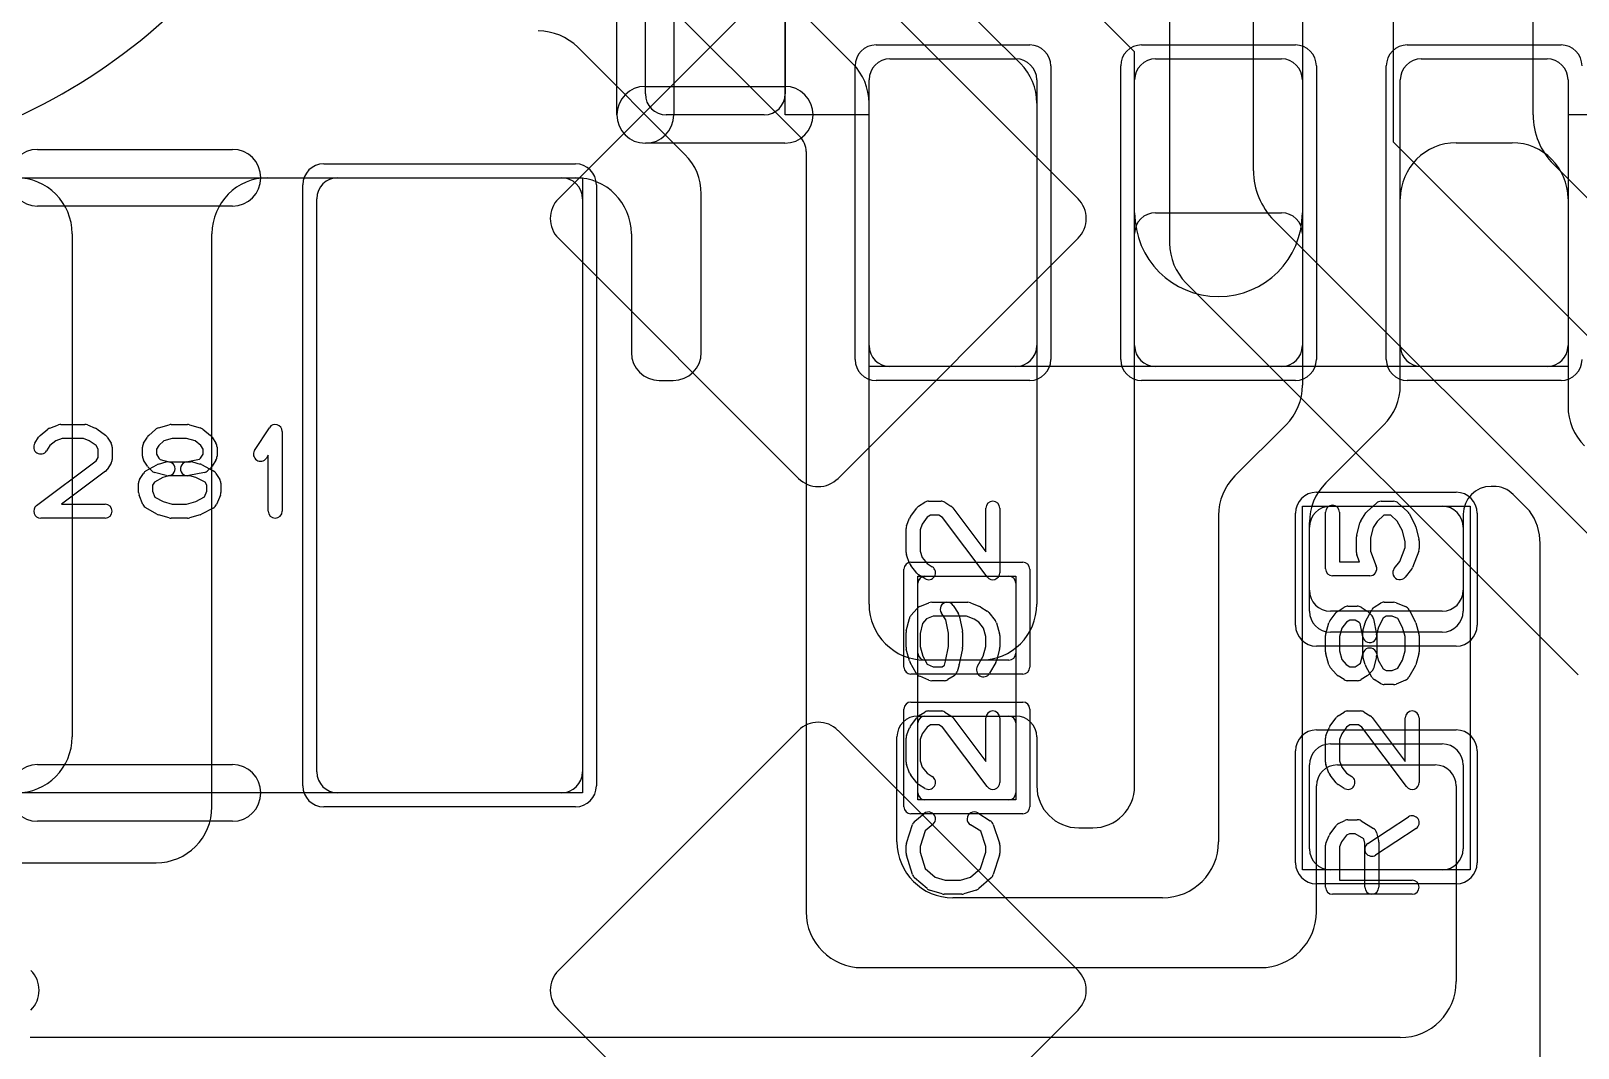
# Model space of a CAD drawing. Extents: x -1 to 20.9, y -0.5 to 20.
# Drawn here: x 10.93 to 16.46, y 8.26 to 11.9 of the extents above; entities that cross this region are included whole.
import ezdxf

# ---------------------------------------------------------------- set-up
doc = ezdxf.new("R2010")
doc.units = 0
for name, color, linetype in [('L1', 3, 'CONTINUOUS'), ('L4', 3, 'CONTINUOUS'), ('MetalMask-A', 176, 'CONTINUOUS'), ('PartsArea-A', 111, 'CONTINUOUS'), ('PartsSilk-A', 221, 'CONTINUOUS'), ('Resist-A', 2, 'CONTINUOUS'), ('Silk-A', 140, 'CONTINUOUS')]:
    doc.layers.add(name, color=color, linetype=linetype)

msp = doc.modelspace()

# ---------------------------------------------------------------- linework, layer by layer
at = {"layer": 'L1'}
for p, q in [((13.68358, 12.56642), (14.46642, 11.78358)), ((14.875, 11.82574), (14.41287, 12.28787)), ((13.86642, 11.78358), (13.38358, 12.26642)), ((13.10858, 12.09142), (13.67804, 11.52196)), ((15.475, 11.95), (15.475, 11.25)), ((13.26642, 11.45858), (12.88358, 11.84142)), ((14, 11.8), (14.45, 11.8)), ((14.875, 11.25), (14.875, 11.82574)), ((14.95, 11.8), (15.4, 11.8)), ((15.9, 11.8), (16.35, 11.8)), ((13.925, 10.775), (13.925, 11.725)), ((14.525, 11.725), (14.525, 10.775)), ((14.875, 10.775), (14.875, 11.725)), ((15.475, 11.725), (15.475, 10.775)), ((15.825, 10.775), (15.825, 11.725)), ((16.425, 11.725), (16.425, 10.775)), ((13.925, 9.85), (13.925, 11.64216)), ((14.525, 11.64216), (14.525, 9.85)), ((13.7, 11.46895), (13.7, 8.75)), ((16.025, 11.5), (16.225, 11.5)), ((11.775, 11.375), (12.875, 11.375)), ((12.025, 11.375), (12.825, 11.375)), ((11.95, 9.25), (11.95, 11.3)), ((12.9, 11.3), (12.9, 9.25)), ((13.325, 10.75), (13.325, 11.31716)), ((15.825, 10.63284), (15.825, 11.3)), ((16.425, 11.3), (16.425, 10.55784)), ((14.94997, 11.25), (15.40003, 11.25)), ((11.075, 11.175), (11.075, 9.375)), ((11.575, 9.125), (11.575, 11.175)), ((13.075, 11.175), (13.075, 10.75)), ((14.875, 9.2), (14.875, 11.17503)), ((15.475, 11.17503), (15.475, 10.63284)), ((14.45, 10.7), (14, 10.7)), ((15.4, 10.7), (14.95, 10.7)), ((16.35, 10.7), (15.9, 10.7)), ((13.175, 10.65), (13.225, 10.65)), ((15.41642, 10.49142), (15.23358, 10.30858)), ((15.55858, 10.28358), (15.76642, 10.49142)), ((16.15858, 10.2713), (16.15, 10.2713)), ((16.28739, 10.18391), (16.22929, 10.24201)), ((15.575, 10.2), (15.975, 10.2)), ((15.175, 10.16716), (15.175, 9)), ((15.5, 9.89997), (15.5, 10.14216)), ((16.05, 10.1713), (16.05, 9.89997)), ((15.5, 9.825), (15.5, 10.125)), ((16.05, 10.125), (16.05, 9.825)), ((16.325, 6.675), (16.325, 10.06716)), ((14.1, 9.675), (14.1, 9.925)), ((14.125, 9.95), (14.425, 9.95)), ((14.45, 9.925), (14.45, 9.675)), ((15.97503, 9.825), (15.57497, 9.825)), ((15.975, 9.75), (15.575, 9.75)), ((14.325, 9.65), (14.125, 9.65)), ((14.425, 9.65), (14.125, 9.65)), ((14.09997, 9.45), (14.45003, 9.45)), ((14.1, 9.175), (14.1, 9.425)), ((14.125, 9.45), (14.425, 9.45)), ((14.45, 9.425), (14.45, 9.175)), ((14.025, 9), (14.025, 9.37503)), ((14.525, 9.37503), (14.525, 9.2)), ((15.575, 9.35), (15.975, 9.35)), ((15.5, 8.975), (15.5, 9.275)), ((15.59997, 9.275), (15.95003, 9.275)), ((16.05, 9.275), (16.05, 8.975)), ((15.525, 8.75), (15.525, 9.20003)), ((16.025, 9.20003), (16.025, 8.5)), ((12.825, 9.175), (12.025, 9.175)), ((14.425, 9.15), (14.125, 9.15)), ((14.675, 9.05), (14.725, 9.05)), ((9.55, 8.925), (11.375, 8.925)), ((15.975, 8.9), (15.575, 8.9)), ((14.975, 8.8), (14.225, 8.8)), ((13.9, 8.55), (15.325, 8.55)), ((15.825, 8.3), (10.925, 8.3))]:
    msp.add_line(p, q, dxfattribs=at)
for centre, radius, start, end in [((12.74216, 11.7), 0.2, 45, 90), ((14, 11.725), 0.075, 90, 180), ((14.45, 11.725), 0.075, 0, 90), ((14.95, 11.725), 0.075, 90, 180), ((15.4, 11.725), 0.075, 0, 90), ((15.9, 11.725), 0.075, 90, 180), ((16.35, 11.725), 0.075, 0, 90), ((13.725, 11.64216), 0.2, 0, 45), ((14.325, 11.64216), 0.2, 0, 45), ((13.62503, 11.46895), 0.07497, 0, 45), ((13.125, 11.31716), 0.2, 0, 45), ((16.025, 11.3), 0.2, 90, 180), ((16.225, 11.3), 0.2, 0, 90), ((10.875, 11.175), 0.2, 0, 89.99885), ((11.775, 11.175), 0.2, 90, 180), ((12.025, 11.3), 0.075, 90, 180), ((12.825, 11.3), 0.075, 0, 90), ((12.875, 11.175), 0.2, 0, 90), ((15.175, 11.25), 0.3, 180, 0), ((14.94997, 11.17503), 0.07497, 90, 180), ((15.40003, 11.17503), 0.07497, 0, 90), ((13.175, 10.75), 0.1, 180, -90), ((13.225, 10.75), 0.1, -90, 0), ((14, 10.775), 0.075, 180, -90), ((14.45, 10.775), 0.075, -90, 0), ((14.95, 10.775), 0.075, 180, -90), ((15.4, 10.775), 0.075, -90, 0), ((15.9, 10.775), 0.075, 180, -90), ((16.35, 10.775), 0.075, -90, 0), ((15.275, 10.63284), 0.2, -45, 0), ((15.625, 10.63284), 0.2, -45, 0), ((16.625, 10.55784), 0.2, 180, -135), ((15.375, 10.16716), 0.2, 135, 180), ((15.7, 10.14216), 0.2, 135, 180), ((16.15, 10.1713), 0.1, 90, 180), ((16.15858, 10.1713), 0.1, 45, 90), ((15.575, 10.125), 0.075, 90, 180), ((15.975, 10.125), 0.075, 0, 90), ((16.125, 10.06716), 0.2, 0, 35.71418), ((14.125, 9.925), 0.025, 90, 180), ((14.425, 9.925), 0.025, 0, 90), ((14.125, 9.85), 0.2, 180, -90), ((14.325, 9.85), 0.2, -90, 0), ((15.57497, 9.89997), 0.07497, 180, -90), ((15.97503, 9.89997), 0.07497, -90, 0), ((15.575, 9.825), 0.075, 180, -90), ((15.975, 9.825), 0.075, -90, 0), ((14.125, 9.675), 0.025, 180, -90), ((14.425, 9.675), 0.025, -90, 0), ((14.09997, 9.37503), 0.07497, 90, 180), ((14.125, 9.425), 0.025, 90, 180), ((14.425, 9.425), 0.025, 0, 90), ((14.45003, 9.37503), 0.07497, 0, 90), ((10.875, 9.375), 0.2, -90, 0), ((15.575, 9.275), 0.075, 90, 180), ((15.975, 9.275), 0.075, 0, 90), ((12.025, 9.25), 0.075, 180, -90), ((12.825, 9.25), 0.075, -90, 0), ((15.59997, 9.20003), 0.07497, 90, 180), ((15.95003, 9.20003), 0.07497, 0, 90), ((14.675, 9.2), 0.15, 180, -90), ((14.725, 9.2), 0.15, -90, 0), ((14.125, 9.175), 0.025, 180, -90), ((14.425, 9.175), 0.025, -90, 0), ((11.375, 9.125), 0.2, -90, 0), ((14.225, 9), 0.2, 180, -90), ((14.975, 9), 0.2, -90, 0), ((15.575, 8.975), 0.075, 180, -90), ((15.975, 8.975), 0.075, -90, 0), ((13.9, 8.75), 0.2, 180, -90), ((15.325, 8.75), 0.2, -90, 0), ((15.825, 8.5), 0.2, -90, 0)]:
    msp.add_arc(centre, radius, start, end, dxfattribs=at)
at = {"layer": 'L4'}
for p, q in [((16.3, 11.6), (16.3, 14.24645)), ((15.8, 13.075), (15.8, 11.50355)), ((15.3, 11.4), (15.3, 12.97145)), ((15, 12.76716), (15, 11.14062)), ((13.67263, 12.1585), (12.81404, 11.29991)), ((14.67262, 11.29992), (13.81403, 12.1585)), ((15.8, 11.50355), (17.32678, 9.97678)), ((16.99822, 10.79822), (16.37322, 11.42322)), ((16.9, 9.69645), (15.37322, 11.22322)), ((12.81404, 11.15849), (13.67262, 10.29991)), ((13.81404, 10.29991), (14.67262, 11.15849)), ((15.05858, 10.9992), (16.46081, 9.59697)), ((13.67263, 9.3985), (12.81404, 8.53991)), ((14.67262, 8.53992), (13.81403, 9.3985)), ((12.81404, 8.39849), (13.67262, 7.53991)), ((13.81404, 7.53991), (14.67262, 8.39849))]:
    msp.add_line(p, q, dxfattribs=at)
for centre, radius, start, end in [((9.99997, 13.5), 2.10001, -80.76302, -48.05369), ((16.55, 11.6), 0.25, 180, -135), ((15.55, 11.4), 0.25, 180, -135), ((12.88474, 11.2292), 0.09999, 134.99595, -134.99595), ((14.60191, 11.2292), 0.10001, -45, 45.00405), ((15.2, 11.14062), 0.2, 180, -135), ((13.74333, 10.37061), 0.09999, -135.00405, -44.99595), ((13.74333, 9.3278), 0.09998, 45, 135), ((10.85691, 8.4692), 0.10001, -45, 45.00405), ((12.88474, 8.4692), 0.09999, 134.99595, -134.99595), ((14.60191, 8.4692), 0.10001, -45, 45.00405)]:
    msp.add_arc(centre, radius, start, end, dxfattribs=at)
at = {"layer": 'MetalMask-A'}
for p, q in [((14, 11.8), (14.45, 11.8)), ((14.95, 11.8), (15.4, 11.8)), ((15.9, 11.8), (16.35, 11.8)), ((13.925, 10.775), (13.925, 11.725)), ((14.525, 11.725), (14.525, 10.775)), ((14.875, 10.775), (14.875, 11.725)), ((15.475, 11.725), (15.475, 10.775)), ((15.825, 10.775), (15.825, 11.725)), ((16.425, 11.725), (16.425, 10.775)), ((12.025, 11.375), (12.825, 11.375)), ((11.95, 9.25), (11.95, 11.3)), ((12.9, 11.3), (12.9, 9.25)), ((14.45, 10.7), (14, 10.7)), ((15.4, 10.7), (14.95, 10.7)), ((16.35, 10.7), (15.9, 10.7)), ((15.575, 10.2), (15.975, 10.2)), ((15.5, 9.825), (15.5, 10.125)), ((16.05, 10.125), (16.05, 9.825)), ((14.1, 9.675), (14.1, 9.925)), ((14.125, 9.95), (14.425, 9.95)), ((14.45, 9.925), (14.45, 9.675)), ((15.975, 9.75), (15.575, 9.75)), ((14.425, 9.65), (14.125, 9.65)), ((14.1, 9.175), (14.1, 9.425)), ((14.125, 9.45), (14.425, 9.45)), ((14.45, 9.425), (14.45, 9.175)), ((15.575, 9.35), (15.975, 9.35)), ((15.5, 8.975), (15.5, 9.275)), ((16.05, 9.275), (16.05, 8.975)), ((12.825, 9.175), (12.025, 9.175)), ((14.425, 9.15), (14.125, 9.15)), ((15.975, 8.9), (15.575, 8.9))]:
    msp.add_line(p, q, dxfattribs=at)
for centre, radius, start, end in [((14, 11.725), 0.075, 90, 180), ((14.45, 11.725), 0.075, 0, 90), ((14.95, 11.725), 0.075, 90, 180), ((15.4, 11.725), 0.075, 0, 90), ((15.9, 11.725), 0.075, 90, 180), ((16.35, 11.725), 0.075, 0, 90), ((12.025, 11.3), 0.075, 90, 180), ((12.825, 11.3), 0.075, 0, 90), ((14, 10.775), 0.075, 180, -90), ((14.45, 10.775), 0.075, -90, 0), ((14.95, 10.775), 0.075, 180, -90), ((15.4, 10.775), 0.075, -90, 0), ((15.9, 10.775), 0.075, 180, -90), ((16.35, 10.775), 0.075, -90, 0), ((15.575, 10.125), 0.075, 90, 180), ((15.975, 10.125), 0.075, 0, 90), ((14.125, 9.925), 0.025, 90, 180), ((14.425, 9.925), 0.025, 0, 90), ((15.575, 9.825), 0.075, 180, -90), ((15.975, 9.825), 0.075, -90, 0), ((14.125, 9.675), 0.025, 180, -90), ((14.425, 9.675), 0.025, -90, 0), ((14.125, 9.425), 0.025, 90, 180), ((14.425, 9.425), 0.025, 0, 90), ((15.575, 9.275), 0.075, 90, 180), ((15.975, 9.275), 0.075, 0, 90), ((12.025, 9.25), 0.075, 180, -90), ((12.825, 9.25), 0.075, -90, 0), ((14.125, 9.175), 0.025, 180, -90), ((14.425, 9.175), 0.025, -90, 0), ((15.575, 8.975), 0.075, 180, -90), ((15.975, 8.975), 0.075, -90, 0)]:
    msp.add_arc(centre, radius, start, end, dxfattribs=at)
at = {"layer": 'PartsArea-A'}
for p, q in [((13.625, 11.6), (13.625, 13.4)), ((13.925, 11.6), (13.625, 11.6)), ((13.925, 10.7), (13.925, 11.6)), ((16.725, 11.6), (16.425, 11.6)), ((16.425, 11.6), (16.425, 10.7)), ((9.7, 11.375), (12.9, 11.375)), ((12.9, 11.375), (12.9, 9.175)), ((16.425, 10.7), (13.925, 10.7)), ((15.475, 8.9), (15.475, 10.2)), ((15.475, 10.2), (16.075, 10.2)), ((16.075, 10.2), (16.075, 8.9)), ((14.1, 9.15), (14.1, 9.95)), ((14.1, 9.95), (14.45, 9.95)), ((14.45, 9.95), (14.45, 9.15)), ((12.9, 9.175), (9.7, 9.175)), ((14.45, 9.15), (14.1, 9.15)), ((16.075, 8.9), (15.475, 8.9))]:
    msp.add_line(p, q, dxfattribs=at)
at = {"layer": 'PartsSilk-A'}
for p, q in [((13.0234, 11.6), (13.0234, 13.4)), ((13.125, 11.675), (13.125, 13.325)), ((13.2266, 13.2984), (13.2266, 11.6)), ((13.625, 13.325), (13.625, 11.675)), ((13.125, 11.7016), (13.6234, 11.7016)), ((13.55, 11.6), (13.2, 11.6)), ((10.9516, 11.4766), (11.6484, 11.4766)), ((13.6234, 11.4984), (13.125, 11.4984)), ((11.6484, 11.2734), (10.9516, 11.2734)), ((10.96077, 10.45378), (10.98855, 10.476)), ((10.99563, 10.47997), (11.02618, 10.49108)), ((11.03472, 10.49259), (11.12083, 10.49259)), ((11.13011, 10.4908), (11.15789, 10.47969)), ((11.16331, 10.4767), (11.19387, 10.45448)), ((11.34867, 10.45295), (11.37367, 10.47517)), ((11.38341, 10.48052), (11.4223, 10.49163)), ((11.42917, 10.49259), (11.4875, 10.49259)), ((11.49437, 10.49163), (11.53326, 10.48052)), ((11.54201, 10.476), (11.56979, 10.45378)), ((11.72763, 10.3997), (11.78041, 10.48118)), ((11.82639, 10.46759), (11.82639, 10.18241)), ((10.9413, 10.42529), (10.95519, 10.44751)), ((10.99533, 10.4174), (10.9837, 10.39879)), ((11.01658, 10.43439), (10.99533, 10.4174)), ((11.03912, 10.44259), (11.01658, 10.43439)), ((11.11602, 10.44259), (11.03912, 10.44259)), ((11.13643, 10.43443), (11.11602, 10.44259)), ((11.16054, 10.41689), (11.13643, 10.43443)), ((11.16806, 10.40487), (11.16054, 10.41689)), ((11.16806, 10.37476), (11.16806, 10.40487)), ((11.20037, 10.44751), (11.21426, 10.42529)), ((11.21806, 10.41204), (11.21806, 10.36759)), ((11.32639, 10.3787), (11.32639, 10.41204)), ((11.33019, 10.42529), (11.34408, 10.44751)), ((11.38457, 10.41796), (11.37639, 10.40487)), ((11.37639, 10.40487), (11.37639, 10.38587)), ((11.40263, 10.43401), (11.38457, 10.41796)), ((11.43267, 10.44259), (11.40263, 10.43401)), ((11.484, 10.44259), (11.43267, 10.44259)), ((11.5147, 10.43382), (11.484, 10.44259)), ((11.53523, 10.4174), (11.5147, 10.43382)), ((11.54306, 10.40487), (11.53523, 10.4174)), ((11.54306, 10.38587), (11.54306, 10.40487)), ((11.57537, 10.44751), (11.58926, 10.42529)), ((11.59306, 10.41204), (11.59306, 10.3787)), ((10.94747, 10.20239), (11.16043, 10.36256)), ((11.16043, 10.36256), (11.16806, 10.37476)), ((11.21426, 10.35434), (11.20037, 10.33212)), ((11.34408, 10.34323), (11.33019, 10.36545)), ((11.33899, 10.32634), (11.37788, 10.34856)), ((11.37639, 10.38587), (11.38497, 10.37215)), ((11.38384, 10.35101), (11.41162, 10.35842)), ((11.38497, 10.37215), (11.38932, 10.3678)), ((11.38932, 10.3678), (11.42134, 10.35926)), ((11.42134, 10.35926), (11.49861, 10.35926)), ((11.4826, 10.35877), (11.53074, 10.3684)), ((11.50505, 10.35842), (11.53283, 10.35101)), ((11.53074, 10.3684), (11.53448, 10.37215)), ((11.53448, 10.37215), (11.54306, 10.38587)), ((11.53815, 10.34891), (11.57982, 10.32669)), ((11.58926, 10.36545), (11.57537, 10.34323)), ((11.77639, 10.38301), (11.76959, 10.37252)), ((11.77639, 10.18241), (11.77639, 10.38301)), ((11.1942, 10.32539), (11.03733, 10.20741)), ((11.3163, 10.29566), (11.33019, 10.31788)), ((11.35871, 10.32769), (11.3476, 10.3388)), ((11.39986, 10.30353), (11.36925, 10.28604)), ((11.41162, 10.3101), (11.36995, 10.32121)), ((11.4245, 10.3101), (11.39986, 10.30353)), ((11.49533, 10.30926), (11.41806, 10.30926)), ((11.54796, 10.32086), (11.4924, 10.30975)), ((11.51717, 10.30344), (11.49533, 10.30926)), ((11.5504, 10.28572), (11.51717, 10.30344)), ((11.57185, 10.3388), (11.56074, 10.32769)), ((11.58926, 10.31787), (11.60314, 10.29565)), ((11.3125, 10.24907), (11.3125, 10.28241)), ((11.32831, 10.20612), (11.31442, 10.23945)), ((11.36925, 10.28604), (11.3625, 10.27524)), ((11.3625, 10.27524), (11.3625, 10.25407)), ((11.3625, 10.25407), (11.37119, 10.23322)), ((11.54842, 10.2336), (11.55694, 10.25407)), ((11.55694, 10.27524), (11.5504, 10.28572)), ((11.55694, 10.25407), (11.55694, 10.27524)), ((11.60502, 10.23946), (11.59114, 10.20613)), ((11.60694, 10.28241), (11.60694, 10.24907)), ((11.03733, 10.20741), (11.19306, 10.20741)), ((11.37788, 10.17181), (11.33899, 10.19403)), ((11.37119, 10.23322), (11.40006, 10.21673)), ((11.40006, 10.21673), (11.43267, 10.20741)), ((11.43267, 10.20741), (11.484, 10.20741)), ((11.484, 10.20741), (11.51697, 10.21683)), ((11.51697, 10.21683), (11.54842, 10.2336)), ((11.57982, 10.19368), (11.53815, 10.17146)), ((14.0733, 10.16331), (14.09552, 10.19387)), ((14.10249, 10.20037), (14.12471, 10.21426)), ((14.13796, 10.21806), (14.18241, 10.21806)), ((14.19566, 10.21426), (14.21788, 10.20037)), ((14.22461, 10.1942), (14.34259, 10.03733)), ((14.34259, 10.03733), (14.34259, 10.19306)), ((14.39259, 10.19306), (14.39259, 9.9625)), ((15.70625, 10.18093), (15.73958, 10.21149)), ((15.75648, 10.21806), (15.80093, 10.21806)), ((15.81783, 10.21149), (15.85116, 10.18093)), ((11.19306, 10.15741), (10.9625, 10.15741)), ((11.4223, 10.15837), (11.38341, 10.16948)), ((11.4875, 10.15741), (11.42917, 10.15741)), ((11.53326, 10.16948), (11.49437, 10.15837)), ((14.0592, 10.13011), (14.07031, 10.15789)), ((14.11557, 10.13643), (14.10741, 10.11602)), ((14.13311, 10.16054), (14.11557, 10.13643)), ((14.14513, 10.16806), (14.13311, 10.16054)), ((14.17524, 10.16806), (14.14513, 10.16806)), ((14.18744, 10.16043), (14.17524, 10.16806)), ((14.34761, 9.94747), (14.18744, 10.16043)), ((15.55741, 9.97639), (15.55741, 10.17917)), ((15.60741, 10.17917), (15.60741, 10.00139)), ((15.66927, 10.09634), (15.68038, 10.14078)), ((15.68383, 10.14859), (15.70235, 10.17637)), ((15.74227, 10.14612), (15.72783, 10.12446)), ((15.76621, 10.16806), (15.74227, 10.14612)), ((15.7912, 10.16806), (15.76621, 10.16806)), ((15.81421, 10.14696), (15.7912, 10.16806)), ((15.83297, 10.11178), (15.81421, 10.14696)), ((15.85632, 10.17426), (15.87854, 10.13259)), ((15.88073, 10.12689), (15.89184, 10.08245)), ((14.05741, 10.03472), (14.05741, 10.12083)), ((14.10741, 10.11602), (14.10741, 10.03912)), ((15.66852, 10.03472), (15.66852, 10.09028)), ((15.72783, 10.12446), (15.71852, 10.0872)), ((15.71852, 10.0872), (15.71852, 10.03932)), ((15.84259, 10.07331), (15.83297, 10.11178)), ((15.84259, 10.05321), (15.84259, 10.07331)), ((15.89259, 10.07639), (15.89259, 10.04861)), ((14.07003, 9.99563), (14.05892, 10.02618)), ((14.10741, 10.03912), (14.11561, 10.01658)), ((14.11561, 10.01658), (14.1326, 9.99533)), ((15.67946, 10.00139), (15.67016, 10.02582)), ((15.71852, 10.03932), (15.7391, 9.98529)), ((15.8234, 10.00284), (15.84259, 10.05321)), ((15.89095, 10.03971), (15.86873, 9.98138)), ((14.09622, 9.96077), (14.074, 9.98855)), ((14.1326, 9.99533), (14.15121, 9.9837)), ((15.60741, 10.00139), (15.67946, 10.00139)), ((15.80363, 9.97812), (15.8234, 10.00284)), ((15.86489, 9.97466), (15.84267, 9.94688)), ((14.12471, 9.9413), (14.10249, 9.95519)), ((15.71574, 9.95139), (15.58241, 9.95139)), ((14.10613, 9.84114), (14.13946, 9.85502)), ((14.14907, 9.85694), (14.2787, 9.85694)), ((14.28831, 9.85502), (14.32165, 9.84114)), ((15.73213, 9.83926), (15.75435, 9.85314)), ((15.76759, 9.85694), (15.80093, 9.85694)), ((15.81054, 9.85502), (15.84387, 9.84114)), ((14.05816, 9.75467), (14.06927, 9.79912)), ((14.07483, 9.80967), (14.09705, 9.83467)), ((14.13063, 9.79718), (14.11629, 9.78104)), ((14.15407, 9.80694), (14.13063, 9.79718)), ((14.2737, 9.80694), (14.15407, 9.80694)), ((14.19961, 9.79442), (14.18383, 9.81807)), ((14.20926, 9.74613), (14.19961, 9.79442)), ((14.22543, 9.84581), (14.24395, 9.81804)), ((14.24766, 9.80907), (14.25877, 9.75351)), ((14.30053, 9.79577), (14.2737, 9.80694)), ((14.3174, 9.78523), (14.30053, 9.79577)), ((14.32529, 9.83926), (14.34751, 9.82537)), ((14.35378, 9.81979), (14.376, 9.79201)), ((15.574, 9.79201), (15.59622, 9.81979)), ((15.60249, 9.82537), (15.62471, 9.83926)), ((15.63796, 9.84306), (15.6713, 9.84306)), ((15.68455, 9.83926), (15.70677, 9.82537)), ((15.70109, 9.78815), (15.72331, 9.82982)), ((15.7112, 9.82185), (15.72231, 9.81074)), ((15.72914, 9.79796), (15.74025, 9.7424)), ((15.76428, 9.8004), (15.74656, 9.76717)), ((15.77476, 9.80694), (15.76428, 9.8004)), ((15.79593, 9.80694), (15.77476, 9.80694)), ((15.8164, 9.79842), (15.79593, 9.80694)), ((15.83317, 9.76697), (15.8164, 9.79842)), ((15.85632, 9.82982), (15.87854, 9.78815)), ((14.05741, 9.69583), (14.05741, 9.74861)), ((14.11629, 9.78104), (14.10741, 9.74553)), ((14.10741, 9.74553), (14.10741, 9.69911)), ((14.20926, 9.69831), (14.20926, 9.74613)), ((14.25926, 9.74861), (14.25926, 9.69583)), ((14.33382, 9.7647), (14.3174, 9.78523)), ((14.34259, 9.734), (14.33382, 9.7647)), ((14.38052, 9.78326), (14.39163, 9.74437)), ((15.55837, 9.74437), (15.56948, 9.78326)), ((15.61618, 9.7647), (15.60741, 9.734)), ((15.6326, 9.78523), (15.61618, 9.7647)), ((15.64513, 9.79306), (15.6326, 9.78523)), ((15.66413, 9.79306), (15.64513, 9.79306)), ((15.67785, 9.78448), (15.66413, 9.79306)), ((15.6816, 9.78074), (15.67785, 9.78448)), ((15.69123, 9.7326), (15.6816, 9.78074)), ((15.69074, 9.67134), (15.69074, 9.74861)), ((15.69158, 9.75505), (15.69899, 9.78283)), ((15.74656, 9.76717), (15.74074, 9.74533)), ((15.74074, 9.74533), (15.74074, 9.66806)), ((15.84259, 9.734), (15.83317, 9.76697)), ((15.88052, 9.78326), (15.89163, 9.74437)), ((14.06936, 9.64773), (14.05825, 9.68939)), ((14.10741, 9.69911), (14.11684, 9.66375)), ((14.19886, 9.6463), (14.20926, 9.69831)), ((14.25877, 9.69093), (14.24766, 9.63538)), ((14.33316, 9.66375), (14.34259, 9.69911)), ((14.34259, 9.69911), (14.34259, 9.734)), ((14.39175, 9.68939), (14.38064, 9.64773)), ((14.39259, 9.7375), (14.39259, 9.69583)), ((15.55741, 9.67917), (15.55741, 9.7375)), ((15.60741, 9.734), (15.60741, 9.68267)), ((15.84259, 9.68267), (15.84259, 9.734)), ((15.89259, 9.7375), (15.89259, 9.67917)), ((14.09403, 9.60288), (14.07181, 9.64177)), ((14.11684, 9.66375), (14.13322, 9.63508)), ((14.13322, 9.63508), (14.15407, 9.62639)), ((14.18635, 9.62639), (14.19446, 9.63146)), ((14.19446, 9.63146), (14.19886, 9.6463)), ((14.24712, 9.63318), (14.23971, 9.60818)), ((14.31255, 9.62768), (14.33316, 9.66375)), ((14.37819, 9.64177), (14.35597, 9.60288)), ((15.56948, 9.63341), (15.55837, 9.6723)), ((15.60741, 9.68267), (15.61599, 9.65263)), ((15.61599, 9.65263), (15.63204, 9.63457)), ((15.63204, 9.63457), (15.64513, 9.62639)), ((15.66413, 9.62639), (15.67785, 9.63497)), ((15.67785, 9.63497), (15.6822, 9.63932)), ((15.6822, 9.63932), (15.69074, 9.67134)), ((15.69899, 9.63384), (15.69158, 9.66162)), ((15.72366, 9.58899), (15.70144, 9.62788)), ((15.7399, 9.66162), (15.72879, 9.61995)), ((15.7399, 9.6745), (15.74647, 9.64986)), ((15.74647, 9.64986), (15.76396, 9.61925)), ((15.81678, 9.62119), (15.83327, 9.65006)), ((15.83327, 9.65006), (15.84259, 9.68267)), ((15.87819, 9.62788), (15.85597, 9.58899)), ((15.89163, 9.6723), (15.88052, 9.63341)), ((14.13945, 9.57831), (14.10612, 9.5922)), ((14.19352, 9.57639), (14.14907, 9.57639)), ((14.15407, 9.62639), (14.18635, 9.62639)), ((14.22899, 9.59408), (14.20677, 9.58019)), ((15.59705, 9.59867), (15.57483, 9.62367)), ((15.62471, 9.58019), (15.60249, 9.59408)), ((15.6713, 9.57639), (15.63796, 9.57639)), ((15.64513, 9.62639), (15.66413, 9.62639)), ((15.70677, 9.59408), (15.68455, 9.58019)), ((15.72231, 9.60871), (15.7112, 9.5976)), ((15.75434, 9.5663), (15.73212, 9.58019)), ((15.76396, 9.61925), (15.77476, 9.6125)), ((15.77476, 9.6125), (15.79593, 9.6125)), ((15.79593, 9.6125), (15.81678, 9.62119)), ((15.84388, 9.57831), (15.81055, 9.56442)), ((15.80093, 9.5625), (15.76759, 9.5625)), ((14.10249, 9.45037), (14.12471, 9.46426)), ((14.13796, 9.46806), (14.18241, 9.46806)), ((14.19566, 9.46426), (14.21788, 9.45037)), ((15.60249, 9.45037), (15.62471, 9.46426)), ((15.63796, 9.46806), (15.68241, 9.46806)), ((15.69566, 9.46426), (15.71788, 9.45037)), ((14.0592, 9.38011), (14.07031, 9.40789)), ((14.0733, 9.41331), (14.09552, 9.44387)), ((14.13311, 9.41054), (14.11557, 9.38643)), ((14.14513, 9.41806), (14.13311, 9.41054)), ((14.17524, 9.41806), (14.14513, 9.41806)), ((14.18744, 9.41043), (14.17524, 9.41806)), ((14.34761, 9.19747), (14.18744, 9.41043)), ((14.22461, 9.4442), (14.34259, 9.28733)), ((14.34259, 9.28733), (14.34259, 9.44306)), ((14.39259, 9.44306), (14.39259, 9.2125)), ((15.5592, 9.38011), (15.57031, 9.40789)), ((15.5733, 9.41331), (15.59552, 9.44387)), ((15.63311, 9.41054), (15.61557, 9.38643)), ((15.64513, 9.41806), (15.63311, 9.41054)), ((15.67524, 9.41806), (15.64513, 9.41806)), ((15.68744, 9.41043), (15.67524, 9.41806)), ((15.84761, 9.19747), (15.68744, 9.41043)), ((15.72461, 9.4442), (15.84259, 9.28733)), ((15.84259, 9.28733), (15.84259, 9.44306)), ((15.89259, 9.44306), (15.89259, 9.2125)), ((14.05741, 9.28472), (14.05741, 9.37083)), ((14.11557, 9.38643), (14.10741, 9.36602)), ((14.10741, 9.36602), (14.10741, 9.28912)), ((15.55741, 9.28472), (15.55741, 9.37083)), ((15.61557, 9.38643), (15.60741, 9.36602)), ((15.60741, 9.36602), (15.60741, 9.28912)), ((10.9516, 9.2766), (11.6484, 9.2766)), ((14.07003, 9.24563), (14.05892, 9.27618)), ((14.10741, 9.28912), (14.11561, 9.26658)), ((14.11561, 9.26658), (14.1326, 9.24533)), ((14.1326, 9.24533), (14.15121, 9.2337)), ((15.57003, 9.24563), (15.55892, 9.27618)), ((15.60741, 9.28912), (15.61561, 9.26658)), ((15.61561, 9.26658), (15.6326, 9.24533)), ((15.6326, 9.24533), (15.65121, 9.2337)), ((14.09622, 9.21077), (14.074, 9.23855)), ((14.12471, 9.1913), (14.10249, 9.20519)), ((15.59622, 9.21077), (15.574, 9.23855)), ((15.62471, 9.1913), (15.60249, 9.20519)), ((14.08863, 9.07338), (14.12196, 9.10115)), ((14.31418, 9.10314), (14.35862, 9.07537)), ((15.60456, 9.06542), (15.62678, 9.07653)), ((15.63796, 9.07917), (15.6713, 9.07917)), ((15.68455, 9.07537), (15.72899, 9.04759)), ((15.70947, 8.99453), (15.85391, 9.08898)), ((11.6484, 9.0734), (10.9516, 9.0734)), ((14.05869, 8.9954), (14.08091, 9.06207)), ((14.1261, 9.03952), (14.10741, 8.98344)), ((14.15396, 9.06273), (14.1261, 9.03952)), ((14.3245, 9.03773), (14.28768, 9.06074)), ((14.34259, 8.98344), (14.3245, 9.03773)), ((14.36909, 9.06207), (14.39131, 8.9954)), ((15.55956, 8.99765), (15.57067, 9.02265)), ((15.5733, 9.0272), (15.59552, 9.05776)), ((15.63237, 9.02343), (15.61529, 8.99993)), ((15.64386, 9.02917), (15.63237, 9.02343)), ((15.66413, 9.02917), (15.64386, 9.02917)), ((15.69413, 9.01042), (15.66413, 9.02917)), ((15.88127, 9.04714), (15.73683, 8.95269)), ((15.7399, 9.03283), (15.74731, 9.00505)), ((14.05741, 8.95972), (14.05741, 8.9875)), ((14.10741, 8.98344), (14.10741, 8.96362)), ((14.34259, 8.96362), (14.34259, 8.98344)), ((14.39259, 8.9875), (14.39259, 8.95972)), ((15.55741, 8.8375), (15.55741, 8.9875)), ((15.61529, 8.99993), (15.60741, 8.9822)), ((15.60741, 8.9822), (15.60741, 8.8625)), ((15.69815, 8.99533), (15.69413, 9.01042)), ((15.69815, 8.8375), (15.69815, 8.99533)), ((15.74815, 8.99861), (15.74815, 8.8375)), ((14.08082, 8.88266), (14.0586, 8.9521)), ((14.10741, 8.96362), (14.12632, 8.90452)), ((14.32368, 8.90452), (14.34259, 8.96362)), ((14.3914, 8.9521), (14.36918, 8.88266)), ((14.13261, 8.83258), (14.08817, 8.87147)), ((14.12632, 8.90452), (14.16156, 8.87368)), ((14.16156, 8.87368), (14.19734, 8.8625)), ((14.19734, 8.8625), (14.25266, 8.8625)), ((14.25266, 8.8625), (14.28844, 8.87368)), ((14.28844, 8.87368), (14.32368, 8.90452)), ((14.36183, 8.87147), (14.31739, 8.83258)), ((15.60741, 8.8625), (15.86759, 8.8625)), ((14.18606, 8.81364), (14.14161, 8.82753)), ((14.25648, 8.8125), (14.19352, 8.8125)), ((14.30839, 8.82753), (14.26394, 8.81364)), ((15.86759, 8.8125), (15.58241, 8.8125))]:
    msp.add_line(p, q, dxfattribs=at)
for centre, radius, start, end in [((13.125, 11.6), 0.1016, 90, -90), ((13.6234, 11.6), 0.1016, -90, 90), ((13.2, 11.675), 0.075, 180, -90), ((13.55, 11.675), 0.075, -90, 0), ((13.125, 11.6), 0.1016, 180, 0), ((10.9516, 11.375), 0.1016, 90, -90), ((11.6484, 11.375), 0.1016, -90, 90), ((11.00417, 10.45648), 0.025, 109.97919, 128.65478), ((11.03472, 10.46759), 0.025, 90, 109.98461), ((11.12083, 10.46759), 0.025, 68.2071, 90), ((11.14861, 10.45648), 0.025, 53.98274, 68.20215), ((11.39028, 10.45648), 0.025, 105.94854, 131.62783), ((11.42917, 10.46759), 0.025, 90, 105.94854), ((11.4875, 10.46759), 0.025, 74.05146, 90), ((11.52639, 10.45648), 0.025, 51.33303, 74.05146), ((11.80139, 10.46759), 0.025, 0, 147.06619), ((10.9625, 10.41204), 0.025, 147.99462, -32.01002), ((10.97639, 10.43426), 0.025, 128.66697, 147.98998), ((11.17917, 10.43426), 0.025, 32.00538, 53.97932), ((11.19306, 10.41204), 0.025, 0, 32.01002), ((11.35139, 10.41204), 0.025, 147.99462, 180), ((11.36528, 10.43426), 0.025, 131.62783, 147.99462), ((11.55417, 10.43426), 0.025, 32.00538, 51.33303), ((11.56806, 10.41204), 0.025, 0, 32.00538), ((11.19306, 10.36759), 0.025, -32.00538, 0), ((11.35139, 10.3787), 0.025, 180, -147.99462), ((11.39028, 10.32685), 0.025, 104.92551, 119.74171), ((11.41806, 10.33426), 0.025, -75.07449, 104.93527), ((11.4875, 10.33426), 0.025, 101.30544, -78.69205), ((11.49861, 10.33426), 0.025, 75.07449, 90), ((11.52639, 10.32685), 0.025, 61.9383, 75.06473), ((11.56806, 10.3787), 0.025, -32.00538, 0), ((11.74861, 10.38611), 0.025, 147.06646, -32.93381), ((11.17917, 10.34537), 0.025, -53.0476, -32.01002), ((11.3375, 10.28241), 0.025, 147.99462, 180), ((11.35139, 10.30463), 0.025, 119.73351, 147.98998), ((11.36528, 10.35648), 0.025, -147.99462, -135), ((11.37639, 10.34537), 0.025, -135, -104.92551), ((11.41806, 10.33426), 0.025, -104.92551, -90), ((11.54306, 10.34537), 0.025, -78.69456, -45), ((11.55417, 10.35648), 0.025, -45, -32.00538), ((11.56806, 10.30463), 0.025, 31.98594, 61.9318), ((11.58194, 10.28241), 0.025, 0, 31.99147), ((11.3375, 10.24907), 0.025, 180, -157.37647), ((11.58194, 10.24907), 0.025, -22.60576, 0), ((10.9625, 10.18241), 0.025, 126.9524, -90), ((11.19306, 10.18241), 0.025, -90, 90), ((11.35139, 10.21574), 0.025, -157.37309, -119.74171), ((11.56806, 10.21574), 0.025, -61.9383, -22.60888), ((11.80139, 10.18241), 0.025, 180, 0), ((14.11574, 10.17917), 0.025, 122.00538, 143.97932), ((14.13796, 10.19306), 0.025, 90, 122.01002), ((14.18241, 10.19306), 0.025, 57.99462, 90), ((14.20463, 10.17917), 0.025, 36.9524, 57.98998), ((14.36759, 10.19306), 0.025, 0, 180), ((15.58241, 10.17917), 0.025, 0, 180), ((15.75648, 10.19306), 0.025, 90, 132.51745), ((15.80093, 10.19306), 0.025, 47.4797, 90), ((11.39028, 10.19352), 0.025, -119.73351, -105.94345), ((11.42917, 10.18241), 0.025, -105.94854, -90), ((11.4875, 10.18241), 0.025, -90, -74.05655), ((11.52639, 10.19352), 0.025, -74.05146, -61.9318), ((14.08241, 10.12083), 0.025, 158.2071, 180), ((14.09352, 10.14861), 0.025, 143.98274, 158.20215), ((15.70463, 10.13472), 0.025, 146.30358, 165.96376), ((15.72315, 10.1625), 0.025, 132.5203, 146.30993), ((15.83426, 10.1625), 0.025, 28.0617, 47.48255), ((15.85648, 10.12083), 0.025, 14.03068, 28.0682), ((15.69352, 10.09028), 0.025, 165.96932, 180), ((15.86759, 10.07639), 0.025, 0, 14.03624), ((14.08241, 10.03472), 0.025, 180, -160.01539), ((15.69352, 10.03472), 0.025, 180, -159.14636), ((15.86759, 10.04861), 0.025, -20.8565, 0), ((14.09352, 10.00417), 0.025, -160.02081, -141.34522), ((14.11574, 9.97639), 0.025, -141.33303, -122.01002), ((14.13796, 9.9625), 0.025, -122.00538, 57.98998), ((14.36759, 9.9625), 0.025, -143.0476, 0), ((15.58241, 9.97639), 0.025, 180, -90), ((15.71574, 9.97639), 0.025, -90, 20.8565), ((15.82315, 9.9625), 0.025, 141.33303, -38.65478), ((15.84537, 9.99028), 0.025, -38.66697, -20.85364), ((14.14907, 9.83194), 0.025, 90, 112.60888), ((14.20463, 9.83194), 0.025, 33.69642, -146.30041), ((14.2787, 9.83194), 0.025, 67.39424, 90), ((15.76759, 9.83194), 0.025, 90, 121.99147), ((15.80093, 9.83194), 0.025, 67.39424, 90), ((14.09352, 9.79306), 0.025, 138.37217, 165.96679), ((14.11574, 9.81806), 0.025, 112.60576, 138.36931), ((14.22315, 9.80417), 0.025, 11.30544, 33.69959), ((14.31204, 9.81806), 0.025, 57.99462, 67.39722), ((14.33426, 9.80417), 0.025, 38.66697, 57.98998), ((15.61574, 9.80417), 0.025, 122.00538, 141.33303), ((15.63796, 9.81806), 0.025, 90, 122.00538), ((15.6713, 9.81806), 0.025, 57.99462, 90), ((15.69352, 9.80417), 0.025, 45, 57.99462), ((15.70463, 9.79306), 0.025, 11.30544, 45), ((15.74537, 9.81806), 0.025, 121.98594, 151.93179), ((15.83426, 9.81806), 0.025, 28.0617, 67.39112), ((14.08241, 9.74861), 0.025, 165.96932, 180), ((14.23426, 9.74861), 0.025, 0, 11.30795), ((14.35648, 9.77639), 0.025, 15.94854, 38.65478), ((14.36759, 9.7375), 0.025, 0, 15.94345), ((15.58241, 9.7375), 0.025, 164.05146, 180), ((15.59352, 9.77639), 0.025, 141.33303, 164.05146), ((15.71574, 9.74861), 0.025, 165.07449, 180), ((15.71574, 9.7375), 0.025, -168.69456, 11.30795), ((15.72315, 9.77639), 0.025, 151.9383, 165.06473), ((15.85648, 9.77639), 0.025, 15.94854, 28.0682), ((15.86759, 9.7375), 0.025, 0, 15.94345), ((14.08241, 9.69583), 0.025, 180, -165.06773), ((14.23426, 9.69583), 0.025, -11.30544, 0), ((14.36759, 9.69583), 0.025, -14.92551, 0), ((15.71574, 9.66806), 0.025, 14.92551, -165.06473), ((14.09352, 9.65417), 0.025, -165.07449, -150.25829), ((14.22315, 9.64028), 0.025, -16.49948, -11.30993), ((14.35648, 9.65417), 0.025, -29.73351, -14.93227), ((15.58241, 9.67917), 0.025, 180, -164.05146), ((15.59352, 9.64028), 0.025, -164.05146, -138.37217), ((15.72315, 9.64028), 0.025, -165.07449, -150.25829), ((15.71574, 9.66806), 0.025, -14.92551, 0), ((15.85648, 9.64028), 0.025, -29.73351, -15.94345), ((15.86759, 9.67917), 0.025, -15.94854, 0), ((14.11574, 9.61528), 0.025, -150.26649, -112.62353), ((14.14907, 9.60139), 0.025, -112.62691, -90), ((14.19352, 9.60139), 0.025, -90, -57.98998), ((14.21574, 9.61528), 0.025, -57.99462, -16.50982), ((14.33426, 9.61528), 0.025, 150.26649, -29.74171), ((15.61574, 9.61528), 0.025, -138.37217, -122.00538), ((15.63796, 9.60139), 0.025, -122.00538, -90), ((15.6713, 9.60139), 0.025, -90, -57.99462), ((15.69352, 9.61528), 0.025, -57.99462, -45), ((15.70463, 9.62639), 0.025, -45, -14.92551), ((15.74537, 9.60139), 0.025, -150.26649, -122.01002), ((15.83426, 9.60139), 0.025, -67.37309, -29.74171), ((15.76759, 9.5875), 0.025, -122.00538, -90), ((15.80093, 9.5875), 0.025, -90, -67.37647), ((14.13796, 9.44306), 0.025, 90, 122.01002), ((14.18241, 9.44306), 0.025, 57.99462, 90), ((14.36759, 9.44306), 0.025, 0, 180), ((15.63796, 9.44306), 0.025, 90, 122.01002), ((15.68241, 9.44306), 0.025, 57.99462, 90), ((15.86759, 9.44306), 0.025, 0, 180), ((14.09352, 9.39861), 0.025, 143.98274, 158.20215), ((14.11574, 9.42917), 0.025, 122.00538, 143.97932), ((14.20463, 9.42917), 0.025, 36.9524, 57.98998), ((15.59352, 9.39861), 0.025, 143.98274, 158.20215), ((15.61574, 9.42917), 0.025, 122.00538, 143.97932), ((15.70463, 9.42917), 0.025, 36.9524, 57.98998), ((14.08241, 9.37083), 0.025, 158.2071, 180), ((15.58241, 9.37083), 0.025, 158.2071, 180), ((10.9516, 9.175), 0.1016, 90, -90), ((11.6484, 9.175), 0.1016, -90, 90), ((14.08241, 9.28472), 0.025, 180, -160.01539), ((14.09352, 9.25417), 0.025, -160.02081, -141.34522), ((15.58241, 9.28472), 0.025, 180, -160.01539), ((15.59352, 9.25417), 0.025, -160.02081, -141.34522), ((14.11574, 9.22639), 0.025, -141.33303, -122.01002), ((14.13796, 9.2125), 0.025, -122.00538, 57.98998), ((14.36759, 9.2125), 0.025, -143.0476, 0), ((15.61574, 9.22639), 0.025, -141.33303, -122.01002), ((15.63796, 9.2125), 0.025, -122.00538, 57.98998), ((15.86759, 9.2125), 0.025, -143.0476, 0), ((14.13796, 9.08194), 0.025, -50.2091, 129.8005), ((14.30093, 9.08194), 0.025, 57.99462, -122.00075), ((14.34537, 9.05417), 0.025, 18.42046, 57.99462), ((15.63796, 9.05417), 0.025, 90, 116.56505), ((15.6713, 9.05417), 0.025, 57.99462, 90), ((15.86759, 9.06806), 0.025, -56.81854, 123.18086), ((14.10463, 9.05417), 0.025, 129.7909, 161.57954), ((15.59352, 9.0125), 0.025, 143.98274, 156.03964), ((15.61574, 9.04306), 0.025, 116.56505, 143.97932), ((15.71574, 9.02639), 0.025, 14.92551, 57.98998), ((14.08241, 8.9875), 0.025, 161.57954, 180), ((14.36759, 8.9875), 0.025, 0, 18.42046), ((15.58241, 8.9875), 0.025, 156.04915, 180), ((15.72315, 8.97361), 0.025, 123.18146, -56.81914), ((15.72315, 8.99861), 0.025, 0, 14.93527), ((14.08241, 8.95972), 0.025, 180, -162.25358), ((14.36759, 8.95972), 0.025, -17.74642, 0), ((14.10463, 8.89028), 0.025, -162.25358, -131.18808), ((14.34537, 8.89028), 0.025, -48.81192, -17.74642), ((15.86759, 8.8375), 0.025, -90, 90), ((14.14907, 8.85139), 0.025, -131.18808, -107.36223), ((14.19352, 8.8375), 0.025, -107.36223, -90), ((14.25648, 8.8375), 0.025, -90, -72.63777), ((14.30093, 8.85139), 0.025, -72.63777, -48.81192), ((15.58241, 8.8375), 0.025, 180, -90), ((15.72315, 8.8375), 0.025, 180, 0)]:
    msp.add_arc(centre, radius, start, end, dxfattribs=at)
at = {"layer": 'Resist-A'}
for p, q in [((13.95, 11.85), (14.5, 11.85)), ((14.9, 11.85), (15.45, 11.85)), ((15.85, 11.85), (16.4, 11.85)), ((13.875, 10.725), (13.875, 11.775)), ((14.575, 11.775), (14.575, 10.725)), ((14.825, 10.725), (14.825, 11.775)), ((15.525, 11.775), (15.525, 10.725)), ((15.775, 10.725), (15.775, 11.775)), ((11.975, 11.425), (12.875, 11.425)), ((11.9, 9.2), (11.9, 11.35)), ((12.95, 11.35), (12.95, 9.2)), ((14.5, 10.65), (13.95, 10.65)), ((15.45, 10.65), (14.9, 10.65)), ((16.4, 10.65), (15.85, 10.65)), ((15.525, 10.25), (16.025, 10.25)), ((15.45, 9.775), (15.45, 10.175)), ((16.1, 10.175), (16.1, 9.775)), ((14.05, 9.625), (14.05, 9.975)), ((14.075, 10), (14.475, 10)), ((14.5, 9.975), (14.5, 9.625)), ((16.025, 9.7), (15.525, 9.7)), ((14.475, 9.6), (14.075, 9.6)), ((14.05, 9.125), (14.05, 9.475)), ((14.075, 9.5), (14.475, 9.5)), ((14.5, 9.475), (14.5, 9.125)), ((15.525, 9.4), (16.025, 9.4)), ((15.45, 8.925), (15.45, 9.325)), ((16.1, 9.325), (16.1, 8.925)), ((12.875, 9.125), (11.975, 9.125)), ((14.475, 9.1), (14.075, 9.1)), ((16.025, 8.85), (15.525, 8.85))]:
    msp.add_line(p, q, dxfattribs=at)
for centre, radius, start, end in [((13.95, 11.775), 0.075, 90, 180), ((14.5, 11.775), 0.075, 0, 90), ((14.9, 11.775), 0.075, 90, 180), ((15.45, 11.775), 0.075, 0, 90), ((15.85, 11.775), 0.075, 90, 180), ((16.4, 11.775), 0.075, 0, 90), ((11.975, 11.35), 0.075, 90, 180), ((12.875, 11.35), 0.075, 0, 90), ((13.95, 10.725), 0.075, 180, -90), ((14.5, 10.725), 0.075, -90, 0), ((14.9, 10.725), 0.075, 180, -90), ((15.45, 10.725), 0.075, -90, 0), ((15.85, 10.725), 0.075, 180, -90), ((16.4, 10.725), 0.075, -90, 0), ((15.525, 10.175), 0.075, 90, 180), ((16.025, 10.175), 0.075, 0, 90), ((14.075, 9.975), 0.025, 90, 180), ((14.475, 9.975), 0.025, 0, 90), ((15.525, 9.775), 0.075, 180, -90), ((16.025, 9.775), 0.075, -90, 0), ((14.075, 9.625), 0.025, 180, -90), ((14.475, 9.625), 0.025, -90, 0), ((14.075, 9.475), 0.025, 90, 180), ((14.475, 9.475), 0.025, 0, 90), ((15.525, 9.325), 0.075, 90, 180), ((16.025, 9.325), 0.075, 0, 90), ((11.975, 9.2), 0.075, 180, -90), ((12.875, 9.2), 0.075, -90, 0), ((14.075, 9.125), 0.025, 180, -90), ((14.475, 9.125), 0.025, -90, 0), ((15.525, 8.925), 0.075, 180, -90), ((16.025, 8.925), 0.075, -90, 0)]:
    msp.add_arc(centre, radius, start, end, dxfattribs=at)
at = {"layer": 'Silk-A'}
for p, q in [((13.125, 11.675), (13.125, 13.325)), ((13.625, 13.325), (13.625, 11.675)), ((13.0234, 11.6), (13.0234, 12.64006)), ((13.2266, 12.64006), (13.2266, 11.6)), ((13.125, 11.7016), (13.6234, 11.7016)), ((13.55, 11.6), (13.2, 11.6)), ((10.9516, 11.4766), (11.6484, 11.4766)), ((13.6234, 11.4984), (13.125, 11.4984)), ((11.6484, 11.2734), (10.9516, 11.2734)), ((10.9516, 9.2766), (11.6484, 9.2766)), ((11.6484, 9.0734), (10.9516, 9.0734))]:
    msp.add_line(p, q, dxfattribs=at)
for centre, radius, start, end in [((13.125, 11.6), 0.1016, 90, -90), ((13.6234, 11.6), 0.1016, -90, 90), ((13.2, 11.675), 0.075, 180, -90), ((13.55, 11.675), 0.075, -90, 0), ((13.125, 11.6), 0.1016, 180, 0), ((10.9516, 11.375), 0.1016, 90, -90), ((11.6484, 11.375), 0.1016, -90, 90), ((10.9516, 9.175), 0.1016, 90, -90), ((11.6484, 9.175), 0.1016, -90, 90)]:
    msp.add_arc(centre, radius, start, end, dxfattribs=at)

doc.saveas('drawing.dxf')
